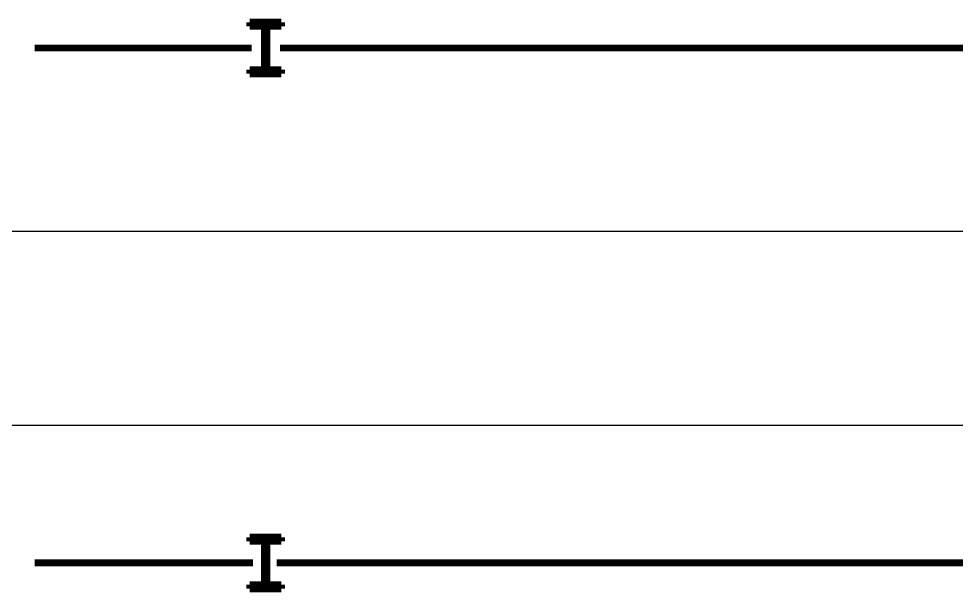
# Model space of a CAD drawing. Header units: inches. Extents: x 185496 to 352137, y 107182 to 179410.
# Drawn here: x 246483 to 253587, y 166199 to 170542 of the extents above; entities that cross this region are included whole.
import ezdxf

# ---------------------------------------------------------------- set-up
doc = ezdxf.new("R2010")
doc.units = ezdxf.units.IN
doc.header["$MEASUREMENT"] = 0
doc.layers.add('DIM', color=2, linetype='Continuous')
doc.layers.add('ZSX', color=4, linetype='Continuous')

# ---------------------------------------------------------------- blocks, each defined once
blk = doc.blocks.new('生产区')
at = {"layer": 'ZSX', "const_width": 0.35}
for points, elevation in [([(120743.514, 1578.393), (120741.914, 1578.393)], -1841.938), ([(120741.914, 1578.393), (120741.914, 1578.193)], -1841.938), ([(120743.514, 1578.393), (120743.514, 1578.193)], -1841.938), ([(120743.514, 1578.193), (120741.914, 1578.193)], -1841.938), ([(120742.654, 1578.193), (120742.654, 1575.993)], -1841.938), ([(120742.774, 1578.193), (120742.774, 1575.993)], -1841.938), ([(120742.016, 1577.093), (120731.048, 1577.093)], -1841.938), ([(120781.958, 1577.093), (120743.439, 1577.093)], -1841.938), ([(120743.514, 1575.993), (120741.914, 1575.993)], -1841.938), ([(120741.914, 1575.993), (120741.914, 1575.793)], -1841.938), ([(120743.514, 1575.993), (120743.514, 1575.793)], -1841.938), ([(120743.514, 1575.793), (120741.914, 1575.793)], -1841.938), ([(120743.514, 1552.389), (120741.914, 1552.389)], -71.284), ([(120741.914, 1552.389), (120741.914, 1552.189)], -71.284), ([(120743.514, 1552.389), (120743.514, 1552.189)], -71.284), ([(120743.514, 1552.189), (120741.914, 1552.189)], -71.284), ([(120742.654, 1552.189), (120742.654, 1549.989)], -71.284), ([(120742.774, 1552.189), (120742.774, 1549.989)], -71.284), ([(120742.086, 1551.093), (120731.048, 1551.093)], -1328.883), ([(120781.686, 1551.093), (120743.277, 1551.093)], -1328.883), ([(120743.514, 1549.989), (120741.914, 1549.989)], -71.284), ([(120741.914, 1549.989), (120741.914, 1549.789)], -71.284), ([(120743.514, 1549.989), (120743.514, 1549.789)], -71.284), ([(120743.514, 1549.789), (120741.914, 1549.789)], -71.284)]:
    blk.add_lwpolyline(points, dxfattribs=dict(at, elevation=elevation))

msp = doc.modelspace()

# ---------------------------------------------------------------- linework, layer by layer
at = {"color": 5, "ltscale": 100}
for p, q in [((241239.9, 168933.26, 181.96), (308402.69, 168935.88, 275880.27)), ((237096.81, 167464.84, 276290.76), (305990.69, 167465.88, -1370187.34))]:
    msp.add_line(p, q, dxfattribs=at)

# ---------------------------------------------------------------- block references
at = {"layer": 'DIM', "xscale": 150, "yscale": 150, "zscale": 150}
msp.add_blockref('生产区', (-17863053.45, -66243.05, 276290.76), dxfattribs=at)

doc.saveas('drawing.dxf')
